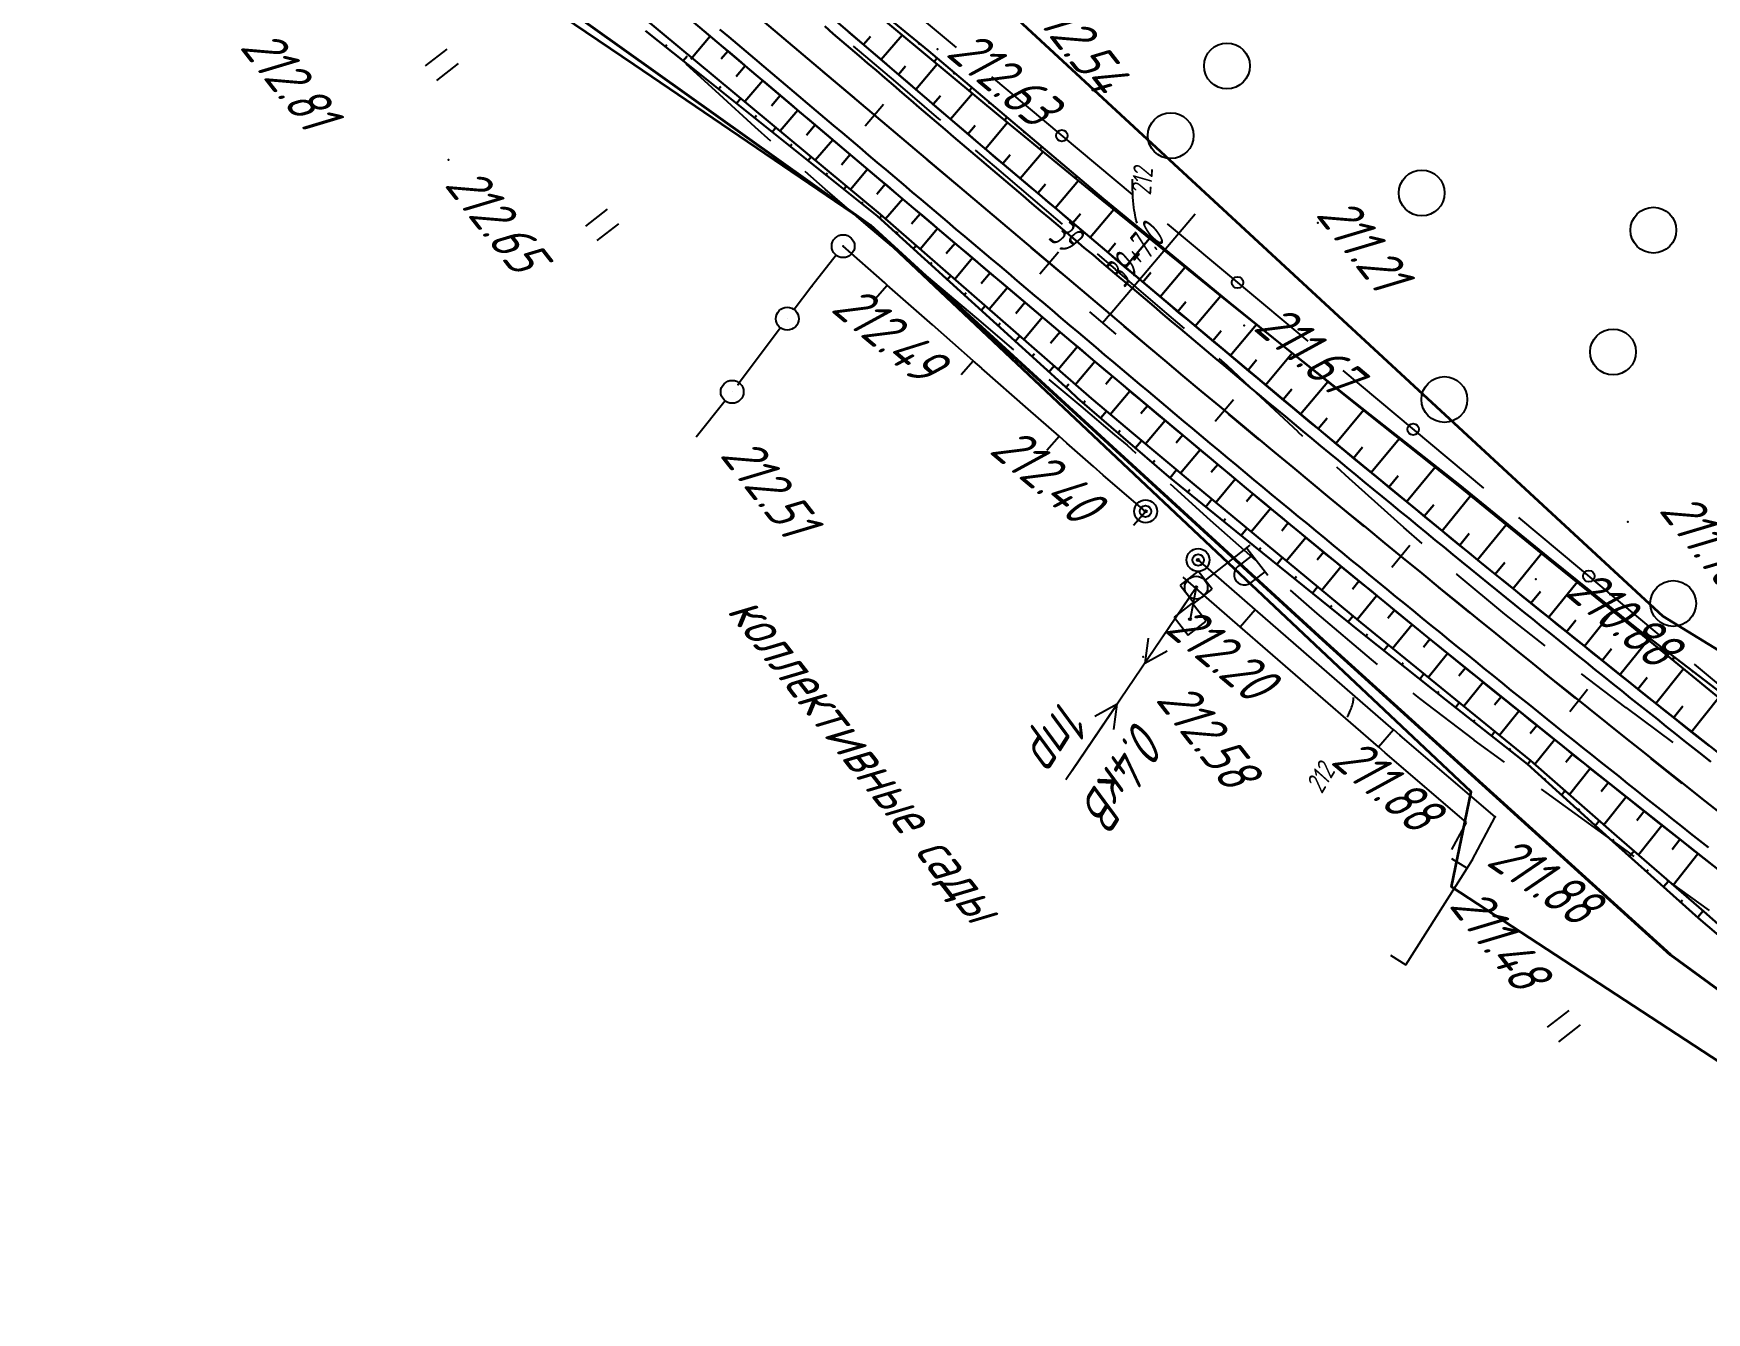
# Model space of a CAD drawing. Header units: millimetres. Extents: x -698 to 8131, y -704 to 4503.
# Drawn here: x 2695.7 to 2841.8, y 2721.9 to 2833.7 of the extents above; entities that cross this region are included whole.
import ezdxf

# ---------------------------------------------------------------- set-up
doc = ezdxf.new("R2010")
doc.units = ezdxf.units.MM
doc.linetypes.add('CONTI', pattern=[0])
doc.linetypes.add('STROT', pattern=[1.7, 0.5, -1.2])
for name, color, linetype, lineweight in [('10', 1, 'Continuous', 35), ('КОПИЯ_ОСЬ_13_ОТКОСЫ', 7, 'Continuous', 30), ('ОСЬ_ВЕРХ_ПОКРЫТИЯ_ГРАНИЦЫ_ПОЛОС', 7, 'Continuous', 30), ('ОСЬ_ВЕРХ_ПОКРЫТИЯ_ОСЬ', 1, 'Continuous', 30)]:
    doc.layers.add(name, color=color, linetype=linetype, lineweight=lineweight)
for name, color, linetype in [('_Ростелеком', 6, 'Continuous'), ('GOR_BDEFAULT', 212, 'CONTI'), ('NAD_MDEFAULT', 7, 'CONTI'), ('PI_OTDEFAULT', 172, 'CONTI'), ('PI_TTDEFAULT', 5, 'CONTI'), ('PLN_O', 7, 'CONTI'), ('SIT_LDEFAULT', 7, 'CONTI'), ('USLZNDEFAULT', 7, 'CONTI'), ('ZAPSKDEFAULT', 7, 'CONTI'), ('ОСЬ_ВЕРХ_ПОКРЫТИЯ_ПИКЕТЫ', 1, 'Continuous'), ('ОСЬ_ВЕРХ_ПОКРЫТИЯ_РАЗБИВКА_КРИВ', 1, 'Continuous'), ('разметка', 7, 'Continuous')]:
    doc.layers.add(name, color=color, linetype=linetype)
doc.styles.add('eskd', font='isocpeui.ttf', dxfattribs={"width": 1.2})
doc.styles.add('SHRFT', font='isocpeui.ttf', dxfattribs={"width": 3.5})
doc.styles.get("Standard").update_dxf_attribs({"font": 'isocpeui.ttf'})
doc.styles.add('STYLE1', font='isocpeui.ttf', dxfattribs={"width": 0.9})
doc.linetypes.add('кабель_связи_проект.', pattern='A,10,-1,["/",STYLE1,S=3,R=0,X=0,Y=-1.5],-4.1', length=15.1)

# ---------------------------------------------------------------- blocks, each defined once
blk = doc.blocks.new('BL_2011')
at = {"color": 0}
for p, q in [((0, 0), (0, 2.4)), ((1.6, 0), (1.6, 2.4))]:
    blk.add_line(p, q, dxfattribs=at)
blk = doc.blocks.new('BL_2004')
at = {"color": 0}
blk.add_circle((0, 0), 2, dxfattribs=at)
blk = doc.blocks.new('BL_27')
at = {"color": 0}
for p, q in [((1, 1), (-1, 1)), ((-1, 1), (-1, -1)), ((1, -1), (1, 1)), ((-1, -1), (1, -1))]:
    blk.add_line(p, q, dxfattribs=at)
blk.add_circle((0, 0), 0.1, dxfattribs=at)
blk = doc.blocks.new('BL_33')
at = {"color": 0}
for p, q in [((0, 1), (0, 6)), ((0, 5.6), (3, 5.6)), ((0.8, 5.6), (0.8, 4)), ((2.6, 5.6), (2.6, 4))]:
    blk.add_line(p, q, dxfattribs=at)
for radius in [1, 0]:
    blk.add_circle((0, 0), radius, dxfattribs=at)
blk.add_arc((1.7, 4), 0.9, 180, 0, dxfattribs=at)
blk = doc.blocks.new('BL_22')
at = {"color": 0}
for radius in [1, 0.5, 0.1]:
    blk.add_circle((0, 0), radius, dxfattribs=at)

msp = doc.modelspace()

# ---------------------------------------------------------------- linework, layer by layer
at = {"layer": '10'}
for points in [[(2141.8, 3408.07), (2216.55, 3392.8), (2263.27, 3383.66), (2327.33, 3370.89), (2327.94, 3376.59), (2354.99, 3366.48), (2380.91, 3351.07), (2408.59, 3327.21), (2444.31, 3286.75), (2473.71, 3241.11), (2495.67, 3193.46), (2512.75, 3149.97), (2512.75, 3149.97), (2597.5, 3024.69), (2712.63, 2889.22), (2781.31, 2835.2), (2837.99, 2782.75), (2867.96, 2764.36), (2948.25, 2701.49), (2981.85, 2680.24), (3061.58, 2646.56), (3212.79, 2609.87)], [(2871.69, 2724.98), (2819.53, 2759.09), (2821.27, 2767.4), (2798.56, 2788.82), (2790.31, 2796.6), (2768.77, 2816.91), (2748.16, 2830.92), (2738.74, 2837.33), (2710.97, 2860.58), (2700.54, 2872.25), (2645.98, 2933.87)]]:
    msp.add_lwpolyline(points, dxfattribs=at)
at = {"layer": '_Ростелеком', "linetype": 'кабель_связи_проект.', "lineweight": 40, "ltscale": 0.25}
msp.add_lwpolyline([(2688.57, 2886.45), (2711.71, 2861.19), (2739.29, 2837.98), (2768.77, 2816.91), (2808.29, 2780.67), (2838.67, 2753.15), (2871.28, 2729.33), (2883.11, 2723.71), (2900.32, 2710.92), (2935.88, 2685.07), (2963.05, 2667.33), (2963.05, 2667.33), (2974.75, 2660.25), (2989.85, 2653.56), (3003.67, 2648.32), (3019.84, 2642.18), (3065.79, 2626.56), (3149.95, 2601.57)], dxfattribs=at)
at = {"layer": 'GOR_BDEFAULT', "color": 212, "elevation": 212, "flags": 128}
for points in [[(2792.08, 2817.08), (2792.05, 2817.19), (2792.01, 2817.32), (2791.98, 2817.46), (2791.94, 2817.62), (2791.9, 2817.8), (2791.87, 2818), (2791.83, 2818.22), (2791.8, 2818.47), (2791.77, 2818.74), (2791.74, 2819.03), (2791.72, 2819.35), (2791.7, 2819.7), (2791.69, 2820.08), (2791.68, 2820.49), (2791.69, 2820.93)], [(2810.44, 2773.95), (2810.54, 2774.14), (2810.63, 2774.32), (2810.7, 2774.49), (2810.77, 2774.64), (2810.82, 2774.78), (2810.86, 2774.91), (2810.9, 2775.03), (2810.93, 2775.13), (2810.95, 2775.23), (2810.96, 2775.32), (2810.97, 2775.39), (2810.98, 2775.46), (2810.98, 2775.53), (2810.98, 2775.58), (2810.98, 2775.63)]]:
    msp.add_lwpolyline(points, dxfattribs=at)
at = {"layer": 'PI_TTDEFAULT', "color": 5}
for p in [(2774.65, 2832.28, 212.63), (2731.95, 2822.63, 212.65), (2807.88, 2817.12, 211.21), (2766.41, 2815.08, 212.49), (2763.67, 2811.6, 212.69), (2801.44, 2808.16, 211.67), (2757.24, 2803, 212.51), (2834.95, 2790.98, 211.18), (2826.91, 2785.97, 210.88), (2796.71, 2782.49, 212.33), (2792.6, 2779.2, 212.58), (2815.05, 2772.33, 211.88), (2823.36, 2765.21, 211.88), (2821.35, 2761.43, 211.48)]:
    msp.add_point(p, dxfattribs=at)
at = {"layer": 'PLN_O'}
for p, q in [((2764.02, 2842.7), (2776.29, 2832.44)), ((2779.37, 2829.87), (2791.64, 2819.61)), ((2794.71, 2817.04), (2806.98, 2806.78)), ((2810.05, 2804.21), (2822.32, 2793.95)), ((2825.39, 2791.38), (2837.66, 2781.12)), ((2840.73, 2778.55), (2852.81, 2768.45))]:
    msp.add_line(p, q, dxfattribs=at)
for centre in [(2785.51, 2824.74), (2800.85, 2811.91), (2816.19, 2799.08), (2831.53, 2786.25)]:
    msp.add_circle(centre, 0.5, dxfattribs=at)
at = {"layer": 'SIT_LDEFAULT', "color": 7}
for p, q in [((2767.84, 2832.11), (2767.31, 2832.56)), ((2771.01, 2829.43), (2767.84, 2832.12)), ((2752.67, 2831.01), (2755.58, 2828.36)), ((2774.78, 2826.22), (2771.01, 2829.43)), ((2755.58, 2828.36), (2758.7, 2825.51)), ((2774.94, 2826.08), (2774.78, 2826.22)), ((2758.7, 2825.51), (2760.07, 2824.28)), ((2779.64, 2822.07), (2777.98, 2823.48)), ((2763.06, 2821.62), (2764.81, 2820.08)), ((2784.99, 2817.51), (2779.64, 2822.07)), ((2764.8, 2820.07), (2768.4, 2816.97)), ((2785.58, 2817.01), (2784.99, 2817.51)), ((2768.4, 2816.97), (2770.63, 2815.08)), ((2765.79, 2814.29), (2763.67, 2811.6)), ((2770.05, 2811.87), (2766.41, 2815.08)), ((2790.21, 2813.06), (2788.63, 2814.41)), ((2794.69, 2809.21), (2790.21, 2813.05)), ((2763.67, 2811.6), (2762.13, 2809.54)), ((2769.2, 2810.48), (2770.26, 2811.68)), ((2770.26, 2811.68), (2770.05, 2811.87)), ((2774.22, 2808.2), (2770.26, 2811.68)), ((2773.67, 2812.49), (2778.05, 2808.78)), ((2778.05, 2808.78), (2781.3, 2806.03)), ((2796.22, 2807.9), (2794.69, 2809.21)), ((2760.93, 2807.94), (2757.34, 2803.14)), ((2777.77, 2805.07), (2774.22, 2808.2)), ((2776.71, 2803.87), (2777.77, 2805.07)), ((2778.52, 2804.41), (2777.77, 2805.07)), ((2782.56, 2800.85), (2778.52, 2804.4)), ((2799.95, 2804.64), (2799.26, 2805.28)), ((2802.47, 2802.28), (2799.95, 2804.64)), ((2784.36, 2803.44), (2787.16, 2801.09)), ((2756.1, 2801.57), (2753.58, 2798.4)), ((2787.16, 2801.09), (2790.1, 2798.61)), ((2806.16, 2798.85), (2802.47, 2802.28)), ((2785.27, 2798.47), (2782.56, 2800.85)), ((2784.21, 2797.27), (2785.27, 2798.47)), ((2785.94, 2797.88), (2785.27, 2798.47)), ((2790.1, 2798.61), (2791.21, 2797.68)), ((2806.57, 2798.46), (2806.15, 2798.84)), ((2788.26, 2795.84), (2785.94, 2797.88)), ((2791.21, 2797.68), (2791.98, 2796.98)), ((2789.12, 2795.08), (2788.26, 2795.84)), ((2810.6, 2794.79), (2809.52, 2795.77)), ((2792.82, 2791.91), (2789.12, 2795.08)), ((2794.96, 2794.3), (2798.46, 2791.15)), ((2815.37, 2790.5), (2810.6, 2794.79)), ((2791.78, 2790.69), (2792.82, 2791.91)), ((2798.46, 2791.15), (2802.42, 2787.64)), ((2816.97, 2789.09), (2815.37, 2790.5)), ((2802.39, 2783.33), (2797.41, 2787.66)), ((2820.04, 2786.4), (2819.98, 2786.46)), ((2824.2, 2782.92), (2820.04, 2786.4)), ((2797.24, 2785.25), (2785.86, 2768.45)), ((2801.08, 2781.82), (2796.1, 2786.15)), ((2797.24, 2785.28), (2796.71, 2782.49)), ((2805.44, 2785.02), (2807.79, 2782.97)), ((2796.68, 2784.42), (2792.75, 2778.63)), ((2801.08, 2781.82), (2802.39, 2783.33)), ((2814.47, 2772.83), (2802.39, 2783.33)), ((2807.79, 2782.97), (2812.53, 2778.97)), ((2827.73, 2780.15), (2824.2, 2782.92)), ((2793.05, 2780.84), (2792.75, 2778.63)), ((2813.16, 2771.32), (2801.08, 2781.82)), ((2792.75, 2778.63), (2794.7, 2779.72)), ((2812.53, 2778.97), (2813.06, 2778.54)), ((2834.8, 2774.75), (2830.9, 2777.71)), ((2786.42, 2769.28), (2790.35, 2775.07)), ((2790.35, 2775.07), (2788.4, 2773.98)), ((2790.05, 2772.86), (2790.35, 2775.07)), ((2816.17, 2776.01), (2816.73, 2775.56)), ((2816.73, 2775.56), (2821.5, 2771.94)), ((2838.89, 2771.7), (2834.8, 2774.76)), ((2813.15, 2771.33), (2814.46, 2772.84)), ((2815.05, 2772.33), (2814.46, 2772.84)), ((2823.35, 2765.21), (2815.05, 2772.33)), ((2821.49, 2771.93), (2824.14, 2769.99)), ((2813.74, 2770.81), (2813.15, 2771.33)), ((2820.84, 2764.73), (2813.74, 2770.81)), ((2827.37, 2767.63), (2827.77, 2767.34)), ((2827.77, 2767.34), (2834.84, 2762.21)), ((2819.58, 2762.37), (2820.84, 2764.73)), ((2821.35, 2761.43), (2823.36, 2765.21)), ((2819.55, 2761.58), (2820.9, 2760.73)), ((2834.84, 2762.21), (2835.47, 2761.76)), ((2815.55, 2752.28), (2820.9, 2760.73)), ((2820.9, 2760.73), (2821.35, 2761.43)), ((2838.72, 2759.43), (2842.05, 2757.04)), ((2814.2, 2753.14), (2815.55, 2752.28))]:
    msp.add_line(p, q, dxfattribs=at)
at = {"layer": 'SIT_LDEFAULT', "color": 7, "flags": 128}
for points in [[(2766.41, 2815.08), (2766.41, 2815.08)], [(2761.53, 2808.74), (2761.53, 2808.74)], [(2756.72, 2802.35), (2756.72, 2802.35)]]:
    msp.add_lwpolyline(points, dxfattribs=at)
at = {"layer": 'SIT_LDEFAULT', "color": 7}
for centre in [(2766.41, 2815.08), (2761.53, 2808.74), (2756.72, 2802.35)]:
    msp.add_circle(centre, 1, dxfattribs=at)
at = {"layer": 'КОПИЯ_ОСЬ_13_ОТКОСЫ'}
for p, q in [((2757.86, 2830.84), (2757.08, 2829.91)), ((2755.53, 2828.8), (2755.73, 2829.04)), ((2759.39, 2829.55), (2757.83, 2827.71)), ((2757.1, 2827.55), (2757.47, 2828.01)), ((2760.92, 2828.26), (2760.14, 2827.34)), ((2758.66, 2826.3), (2758.83, 2826.51)), ((2762.44, 2826.97), (2760.91, 2825.15)), ((2760.22, 2825.05), (2760.54, 2825.45)), ((2763.97, 2825.67), (2763.21, 2824.77)), ((2765.5, 2824.38), (2763.98, 2822.59)), ((2761.78, 2823.8), (2761.93, 2823.98)), ((2767.02, 2823.09), (2766.27, 2822.2)), ((2763.34, 2822.55), (2763.62, 2822.89)), ((2764.9, 2821.3), (2765.03, 2821.45)), ((2768.55, 2821.8), (2767.06, 2820.03)), ((2766.46, 2820.05), (2766.69, 2820.33)), ((2770.08, 2820.51), (2769.34, 2819.63)), ((2768.03, 2818.8), (2768.13, 2818.93)), ((2771.61, 2819.21), (2770.12, 2817.46)), ((2769.58, 2817.53), (2769.78, 2817.76)), ((2773.13, 2817.92), (2772.38, 2817.03)), ((2771.06, 2816.19), (2771.17, 2816.32)), ((2774.66, 2816.63), (2773.14, 2814.83)), ((2772.54, 2814.85), (2772.8, 2815.13)), ((2776.19, 2815.34), (2775.41, 2814.43)), ((2774.02, 2813.5), (2774.16, 2813.66)), ((2777.71, 2814.05), (2776.15, 2812.2)), ((2779.24, 2812.75), (2778.45, 2811.82)), ((2775.5, 2812.16), (2775.81, 2812.5)), ((2780.77, 2811.46), (2779.16, 2809.57)), ((2776.98, 2810.81), (2777.15, 2811)), ((2778.46, 2809.47), (2778.82, 2809.87)), ((2782.29, 2810.17), (2781.48, 2809.21)), ((2779.94, 2808.12), (2780.13, 2808.34)), ((2783.82, 2808.88), (2782.18, 2806.94)), ((2781.42, 2806.78), (2781.84, 2807.23)), ((2785.35, 2807.59), (2784.51, 2806.6)), ((2782.9, 2805.43), (2783.12, 2805.67)), ((2786.87, 2806.3), (2785.19, 2804.31)), ((2784.38, 2804.09), (2784.85, 2804.6)), ((2785.86, 2802.74), (2786.11, 2803.01))]:
    msp.add_line(p, q, dxfattribs=at)
for points in [[(2694.21, 2887.65), (2697.35, 2884.36), (2699.28, 2882.38), (2701.23, 2880.41), (2703.24, 2878.43), (2705.25, 2876.47), (2707.29, 2874.53), (2710.74, 2871.31), (2713.04, 2869.21), (2715.35, 2867.12), (2716.86, 2865.78), (2718.74, 2864.12), (2720.76, 2862.35), (2722.54, 2860.81), (2725.2, 2858.52), (2728.64, 2855.58), (2738.31, 2847.39), (2756.34, 2832.13)], [(2736.72, 2859.69), (2778.21, 2824.1), (2794.26, 2810.53), (2808.32, 2798.77), (2822.48, 2787.13), (2836.75, 2775.63), (2851.13, 2764.25)], [(2758.24, 2844.63), (2773.6, 2831.82), (2780.14, 2826.39), (2789.04, 2819.11), (2796.44, 2813.11), (2800.13, 2810.14), (2804.57, 2806.57)], [(2758.24, 2844.63), (2773.6, 2831.82), (2780.14, 2826.39), (2789.04, 2819.11), (2796.44, 2813.11), (2804.57, 2806.57), (2812.35, 2800.34), (2820.15, 2794.14), (2827.87, 2787.84), (2835.62, 2781.59), (2843.33, 2775.28)], [(2758.4, 2844.81), (2773.87, 2832.14), (2789.14, 2819.22), (2796.49, 2813.18), (2800.16, 2810.17), (2804.57, 2806.57)], [(2740.83, 2841.86), (2769.64, 2817.88), (2788.1, 2801.76), (2791.76, 2798.68), (2796.89, 2794.39), (2811.61, 2782.2), (2826.43, 2770.15), (2833.99, 2763.53), (2841.58, 2756.95), (2849.11, 2750.28)], [(2749.16, 2833.9), (2753.97, 2830.05)], [(2754.81, 2833.42), (2753.11, 2831.41)], [(2768.2, 2832.69), (2768.8, 2833.39)], [(2769.72, 2831.39), (2771.56, 2833.53)], [(2750.86, 2832.5), (2751, 2832.67)], [(2752.41, 2831.24), (2752.78, 2831.69)], [(2756.34, 2832.13), (2755.77, 2831.46)], [(2756.34, 2832.13), (2788.4, 2805)], [(2773.07, 2832.8), (2772.99, 2832.7)], [(2771.24, 2830.09), (2771.85, 2830.8)], [(2772.75, 2828.78), (2774.63, 2830.97)], [(2774.61, 2831.52), (2774.35, 2831.21)], [(2776.14, 2830.23), (2776.05, 2830.12)], [(2753.97, 2830.05), (2769.4, 2817.69), (2786.14, 2802.49)], [(2777.66, 2828.93), (2777.42, 2828.65)], [(2774.27, 2827.48), (2774.9, 2828.21)], [(2775.79, 2826.18), (2777.71, 2828.41)], [(2779.19, 2827.64), (2779.11, 2827.55)], [(2778.83, 2823.58), (2780.77, 2825.88)], [(2780.72, 2826.35), (2780.5, 2826.1)], [(2777.31, 2824.88), (2777.95, 2825.62)], [(2782.24, 2825.06), (2782.17, 2824.97)], [(2780.36, 2822.29), (2781, 2823.05)], [(2781.88, 2821), (2783.87, 2823.34)], [(2783.77, 2823.77), (2783.6, 2823.56)], [(2785.3, 2822.48), (2785.24, 2822.41)], [(2783.41, 2819.7), (2784.07, 2820.49)], [(2784.94, 2818.41), (2786.96, 2820.81)], [(2786.82, 2821.18), (2786.69, 2821.03)], [(2788.35, 2819.89), (2788.31, 2819.84)], [(2789.89, 2818.61), (2789.79, 2818.5)], [(2786.46, 2817.12), (2787.14, 2817.92)], [(2787.99, 2815.83), (2790.06, 2818.28)], [(2791.43, 2817.34), (2791.4, 2817.3)], [(2791.04, 2813.24), (2793.17, 2815.76)], [(2792.98, 2816.07), (2792.9, 2815.98)], [(2789.52, 2814.54), (2790.21, 2815.35)], [(2794.52, 2814.8), (2794.5, 2814.77)], [(2792.57, 2811.95), (2793.28, 2812.79)], [(2794.1, 2810.66), (2796.28, 2813.24)], [(2796.06, 2813.53), (2796.01, 2813.46)], [(2797.61, 2812.26), (2797.59, 2812.24)], [(2795.63, 2809.37), (2796.35, 2810.23)], [(2797.16, 2808.08), (2799.39, 2810.74)], [(2799.16, 2810.99), (2799.12, 2810.95)], [(2800.71, 2809.72), (2800.69, 2809.71)], [(2802.26, 2808.46), (2802.24, 2808.44)], [(2798.69, 2806.8), (2799.43, 2807.68)], [(2800.22, 2805.51), (2802.5, 2808.24)], [(2803.81, 2807.2), (2803.8, 2807.19)], [(2803.29, 2802.95), (2805.61, 2805.73)], [(2804.57, 2806.57), (2812.35, 2800.34), (2820.15, 2794.14), (2827.87, 2787.84), (2835.62, 2781.59), (2843.33, 2775.28)], [(2804.57, 2806.57), (2812.39, 2800.39), (2820.23, 2794.24), (2827.95, 2787.94), (2835.7, 2781.69), (2843.61, 2775.63)], [(2788.4, 2805), (2786.68, 2802.97)], [(2788.4, 2805), (2789.1, 2804.41), (2803.21, 2792.61), (2817.43, 2780.93), (2831.76, 2769.38), (2846.19, 2757.95), (2860.72, 2746.66), (2875.35, 2735.5), (2890.08, 2724.46), (2910.75, 2709.17), (2916.81, 2704.72), (2921.27, 2701.47), (2924.93, 2698.83), (2928.2, 2696.49), (2931.07, 2694.46), (2934.57, 2692.01), (2938.09, 2689.58), (2943.51, 2685.9), (2944.42, 2685.3)], [(2801.76, 2804.23), (2802.51, 2805.14)], [(2807.71, 2804.08), (2807.69, 2804.06)], [(2786.14, 2802.49), (2786.89, 2801.81), (2786.89, 2801.81), (2794.86, 2794.94), (2802.27, 2788.9), (2809.7, 2782.9), (2811.94, 2781.1), (2819.04, 2775.45), (2826.17, 2769.82), (2833.63, 2763.07), (2841.12, 2756.36), (2848.76, 2749.83), (2856.43, 2743.33), (2864.25, 2737.02), (2872.1, 2730.74)], [(2789.93, 2803.71), (2789.35, 2803.03)], [(2804.83, 2801.67), (2805.6, 2802.6)], [(2806.36, 2800.39), (2808.73, 2803.23)], [(2809.27, 2802.84), (2809.27, 2802.84)], [(2787.39, 2801.37), (2787.55, 2801.56)], [(2791.46, 2802.42), (2789.74, 2800.38)], [(2792.99, 2801.14), (2792.42, 2800.46)], [(2810.84, 2801.6), (2810.81, 2801.56)], [(2788.91, 2800.07), (2789.42, 2800.66)], [(2794.52, 2799.85), (2792.81, 2797.81)], [(2807.9, 2799.11), (2808.69, 2800.06)], [(2809.44, 2797.83), (2811.85, 2800.74)], [(2812.41, 2800.36), (2812.4, 2800.35)], [(2790.42, 2798.76), (2790.59, 2798.96)], [(2791.94, 2797.45), (2792.48, 2798.08)], [(2796.05, 2798.57), (2795.48, 2797.89)], [(2812.53, 2795.29), (2814.97, 2798.25)], [(2813.99, 2799.13), (2813.94, 2799.07)], [(2797.59, 2797.29), (2795.88, 2795.24)], [(2810.98, 2796.56), (2811.78, 2797.53)], [(2815.56, 2797.89), (2815.54, 2797.87)], [(2817.13, 2796.66), (2817.07, 2796.58)], [(2793.45, 2796.15), (2793.63, 2796.36)], [(2794.97, 2794.84), (2795.53, 2795.53)], [(2799.12, 2796), (2798.55, 2795.32)], [(2815.62, 2792.75), (2818.1, 2795.77)], [(2818.71, 2795.42), (2818.69, 2795.4)], [(2796.52, 2793.58), (2796.7, 2793.81)], [(2800.66, 2794.73), (2798.95, 2792.67)], [(2814.07, 2794.02), (2814.88, 2795)], [(2820.28, 2794.19), (2820.2, 2794.1)], [(2798.07, 2792.31), (2798.6, 2792.96)], [(2802.2, 2793.45), (2801.63, 2792.76)], [(2817.16, 2791.48), (2817.99, 2792.49)], [(2818.71, 2790.21), (2821.21, 2793.27)], [(2821.83, 2792.93), (2821.8, 2792.89)], [(2799.62, 2791.05), (2799.79, 2791.27)], [(2803.74, 2792.17), (2802.03, 2790.11)], [(2805.28, 2790.9), (2804.71, 2790.21)], [(2823.38, 2791.66), (2823.3, 2791.56)], [(2801.17, 2789.79), (2801.67, 2790.4)], [(2806.82, 2789.62), (2805.11, 2787.55)], [(2820.26, 2788.95), (2821.09, 2789.97)], [(2821.81, 2787.68), (2824.3, 2790.74)], [(2824.93, 2790.4), (2824.9, 2790.36)], [(2802.72, 2788.53), (2802.89, 2788.73)], [(2804.28, 2787.27), (2804.75, 2787.85)], [(2808.37, 2788.35), (2807.8, 2787.66)], [(2824.91, 2785.16), (2827.4, 2788.22)], [(2826.48, 2789.14), (2826.4, 2789.04)], [(2828.03, 2787.87), (2828.01, 2787.84)], [(2809.91, 2787.08), (2808.2, 2785)], [(2823.36, 2786.42), (2824.19, 2787.44)], [(2829.59, 2786.62), (2829.51, 2786.52)], [(2805.83, 2786.01), (2805.99, 2786.21)], [(2807.39, 2784.76), (2807.83, 2785.31)], [(2811.46, 2785.81), (2810.89, 2785.12)], [(2826.47, 2783.9), (2827.3, 2784.92)], [(2828.02, 2782.64), (2830.5, 2785.71)], [(2831.14, 2785.36), (2831.12, 2785.32)], [(2808.95, 2783.5), (2809.09, 2783.69)], [(2813, 2784.54), (2811.29, 2782.45)], [(2832.7, 2784.1), (2832.62, 2784)], [(2810.51, 2782.25), (2810.92, 2782.76)], [(2814.55, 2783.28), (2813.98, 2782.58)], [(2816.1, 2782.01), (2814.39, 2779.92)], [(2829.58, 2781.39), (2830.4, 2782.41)], [(2831.14, 2780.13), (2833.61, 2783.2)], [(2834.26, 2782.85), (2834.23, 2782.81)], [(2812.07, 2781), (2812.2, 2781.17)], [(2817.65, 2780.75), (2817.08, 2780.05)], [(2834.25, 2777.63), (2836.71, 2780.69)], [(2835.82, 2781.6), (2835.73, 2781.49)], [(2813.63, 2779.75), (2814.01, 2780.23)], [(2819.2, 2779.49), (2817.5, 2777.38)], [(2832.69, 2778.88), (2833.52, 2779.9)], [(2837.4, 2780.38), (2837.38, 2780.34)], [(2838.99, 2779.16), (2838.83, 2778.95)], [(2815.19, 2778.51), (2815.32, 2778.66)], [(2816.76, 2777.26), (2817.11, 2777.7)], [(2820.76, 2778.23), (2820.19, 2777.53)], [(2837.38, 2775.13), (2839.8, 2778.16)], [(2840.58, 2777.94), (2840.52, 2777.88)], [(2818.32, 2776.02), (2818.44, 2776.16)], [(2822.31, 2776.97), (2820.6, 2774.86)], [(2835.82, 2776.38), (2836.63, 2777.4)], [(2819.89, 2774.77), (2820.21, 2775.18)], [(2823.87, 2775.71), (2823.3, 2775.01)], [(2838.94, 2773.88), (2839.75, 2774.89)], [(2840.51, 2772.63), (2842.89, 2775.64)], [(2821.46, 2773.53), (2821.57, 2773.67)], [(2825.43, 2774.46), (2823.72, 2772.34)], [(2823.03, 2772.29), (2823.32, 2772.66)], [(2826.98, 2773.2), (2826.41, 2772.5)], [(2828.54, 2771.95), (2826.82, 2769.81)], [(2824.6, 2771.06), (2824.7, 2771.18)], [(2830.1, 2770.7), (2829.53, 2769.99)], [(2826.17, 2769.82), (2826.46, 2770.13)], [(2831.66, 2769.45), (2829.83, 2767.16)], [(2827.65, 2768.48), (2827.75, 2768.58)], [(2829.14, 2767.13), (2829.46, 2767.49)], [(2833.23, 2768.2), (2832.62, 2767.44)], [(2834.79, 2766.96), (2832.85, 2764.52)], [(2830.62, 2765.79), (2830.73, 2765.91)], [(2832.1, 2764.45), (2832.47, 2764.86)], [(2836.36, 2765.71), (2835.71, 2764.9)], [(2837.92, 2764.47), (2835.88, 2761.89)], [(2833.59, 2763.11), (2833.71, 2763.25)], [(2839.49, 2763.23), (2838.81, 2762.37)], [(2835.08, 2761.77), (2835.48, 2762.23)], [(2841.06, 2761.99), (2838.91, 2759.26)], [(2836.57, 2760.44), (2836.7, 2760.59)], [(2838.05, 2759.1), (2838.5, 2759.61)], [(2839.55, 2757.77), (2839.7, 2757.94)], [(2841.04, 2756.44), (2841.53, 2756.99)]]:
    msp.add_lwpolyline(points, dxfattribs=at)
at = {"layer": 'ОСЬ_ВЕРХ_ПОКРЫТИЯ_ГРАНИЦЫ_ПОЛОС', "linetype": 'Continuous', "lineweight": 30}
for points in [[(2842.15, 2761.13), (2841.36, 2761.75), (2840.58, 2762.37), (2839.79, 2762.99), (2839.01, 2763.61), (2838.22, 2764.23), (2837.44, 2764.85), (2836.65, 2765.48), (2835.87, 2766.1), (2835.08, 2766.72), (2834.3, 2767.35), (2833.52, 2767.97), (2832.73, 2768.6), (2831.95, 2769.22), (2831.17, 2769.85), (2830.38, 2770.47), (2829.6, 2771.1), (2828.82, 2771.73), (2828.04, 2772.35), (2827.26, 2772.98), (2826.48, 2773.61), (2825.7, 2774.24), (2824.92, 2774.87), (2824.14, 2775.5), (2823.36, 2776.12), (2822.58, 2776.75), (2821.8, 2777.38), (2821.02, 2778.01), (2820.24, 2778.65), (2819.46, 2779.28), (2818.69, 2779.91), (2817.91, 2780.54), (2817.13, 2781.17), (2816.35, 2781.81), (2815.58, 2782.44), (2814.8, 2783.07), (2814.03, 2783.71), (2813.25, 2784.34), (2812.48, 2784.98), (2811.7, 2785.61), (2810.93, 2786.25), (2810.15, 2786.88), (2809.38, 2787.52), (2808.6, 2788.15), (2807.83, 2788.79), (2807.06, 2789.43), (2806.28, 2790.07), (2805.51, 2790.7), (2804.74, 2791.34), (2803.97, 2791.98), (2803.2, 2792.62), (2802.42, 2793.26), (2801.65, 2793.9), (2800.88, 2794.54), (2800.11, 2795.18), (2799.34, 2795.82), (2798.57, 2796.46), (2797.8, 2797.1), (2797.04, 2797.75), (2796.27, 2798.39), (2795.5, 2799.03), (2794.73, 2799.68), (2793.96, 2800.32), (2793.19, 2800.96), (2792.43, 2801.61), (2791.66, 2802.25), (2790.89, 2802.9), (2790.13, 2803.54), (2789.36, 2804.19), (2788.6, 2804.84), (2787.83, 2805.48), (2787.07, 2806.13), (2786.3, 2806.78), (2785.54, 2807.42), (2784.78, 2808.07), (2784.01, 2808.71), (2783.25, 2809.36), (2782.49, 2810), (2781.72, 2810.65), (2780.96, 2811.3), (2780.2, 2811.94), (2779.43, 2812.59), (2778.67, 2813.23), (2777.91, 2813.88), (2777.14, 2814.53), (2776.38, 2815.17), (2775.62, 2815.82), (2774.85, 2816.46), (2774.09, 2817.11), (2773.33, 2817.76), (2772.56, 2818.4), (2771.8, 2819.05), (2771.04, 2819.69), (2770.27, 2820.34), (2769.51, 2820.99), (2768.75, 2821.63), (2767.98, 2822.28), (2767.22, 2822.92), (2766.46, 2823.57), (2765.69, 2824.22), (2764.93, 2824.86), (2764.17, 2825.51), (2763.4, 2826.15), (2762.64, 2826.8), (2761.88, 2827.45), (2761.11, 2828.09), (2760.35, 2828.74), (2759.59, 2829.38), (2758.82, 2830.03), (2758.06, 2830.67), (2757.3, 2831.32), (2756.53, 2831.97), (2755.77, 2832.61), (2755.01, 2833.26), (2754.24, 2833.9)], [(2841.98, 2762.53), (2841.2, 2763.15), (2840.41, 2763.77), (2839.63, 2764.39), (2838.84, 2765.02), (2838.06, 2765.64), (2837.27, 2766.26), (2836.49, 2766.88), (2835.7, 2767.51), (2834.92, 2768.13), (2834.14, 2768.76), (2833.36, 2769.38), (2832.57, 2770), (2831.79, 2770.63), (2831.01, 2771.26), (2830.23, 2771.88), (2829.45, 2772.51), (2828.66, 2773.13), (2827.88, 2773.76), (2827.1, 2774.39), (2826.32, 2775.02), (2825.54, 2775.65), (2824.76, 2776.27), (2823.98, 2776.9), (2823.21, 2777.53), (2822.43, 2778.16), (2821.65, 2778.79), (2820.87, 2779.42), (2820.09, 2780.05), (2819.32, 2780.68), (2818.54, 2781.32), (2817.76, 2781.95), (2816.99, 2782.58), (2816.21, 2783.21), (2815.43, 2783.85), (2814.66, 2784.48), (2813.88, 2785.11), (2813.11, 2785.75), (2812.33, 2786.38), (2811.56, 2787.02), (2810.79, 2787.65), (2810.01, 2788.29), (2809.24, 2788.93), (2808.47, 2789.56), (2807.69, 2790.2), (2806.92, 2790.84), (2806.15, 2791.47), (2805.38, 2792.11), (2804.61, 2792.75), (2803.83, 2793.39), (2803.06, 2794.03), (2802.29, 2794.67), (2801.52, 2795.31), (2800.75, 2795.95), (2799.98, 2796.59), (2799.21, 2797.23), (2798.44, 2797.87), (2797.68, 2798.51), (2796.91, 2799.16), (2796.14, 2799.8), (2795.37, 2800.44), (2794.6, 2801.09), (2793.84, 2801.73), (2793.07, 2802.37), (2792.3, 2803.02), (2791.54, 2803.66), (2790.77, 2804.31), (2790.01, 2804.95), (2789.24, 2805.6), (2788.48, 2806.25), (2787.71, 2806.89), (2786.95, 2807.54), (2786.19, 2808.18), (2785.42, 2808.83), (2784.66, 2809.48), (2783.9, 2810.12), (2783.13, 2810.77), (2782.37, 2811.41), (2781.61, 2812.06), (2780.84, 2812.71), (2780.08, 2813.35), (2779.32, 2814), (2778.55, 2814.64), (2777.79, 2815.29), (2777.03, 2815.94), (2776.26, 2816.58), (2775.5, 2817.23), (2774.74, 2817.87), (2773.97, 2818.52), (2773.21, 2819.17), (2772.45, 2819.81), (2771.68, 2820.46), (2770.92, 2821.1), (2770.16, 2821.75), (2769.39, 2822.4), (2768.63, 2823.04), (2767.87, 2823.69), (2767.1, 2824.33), (2766.34, 2824.98), (2765.58, 2825.62), (2764.81, 2826.27), (2764.05, 2826.92), (2763.29, 2827.56), (2762.52, 2828.21), (2761.76, 2828.85), (2761, 2829.5), (2760.23, 2830.15), (2759.47, 2830.79), (2758.71, 2831.44), (2757.94, 2832.08), (2757.18, 2832.73), (2756.42, 2833.38), (2755.65, 2834.02)]]:
    msp.add_lwpolyline(points, dxfattribs=at)
at = {"layer": 'ОСЬ_ВЕРХ_ПОКРЫТИЯ_ГРАНИЦЫ_ПОЛОС', "linetype": 'Continuous'}
for points in [[(2842.2, 2770.01), (2841.42, 2770.63), (2840.64, 2771.25), (2839.86, 2771.87), (2839.08, 2772.49), (2838.3, 2773.11), (2837.52, 2773.74), (2836.74, 2774.36), (2835.96, 2774.98), (2835.18, 2775.6), (2834.4, 2776.23), (2833.62, 2776.85), (2832.84, 2777.47), (2832.07, 2778.1), (2831.29, 2778.72), (2830.51, 2779.35), (2829.73, 2779.97), (2828.96, 2780.6), (2828.18, 2781.23), (2827.41, 2781.85), (2826.63, 2782.48), (2825.86, 2783.11), (2825.08, 2783.73), (2824.31, 2784.36), (2823.53, 2784.99), (2822.76, 2785.62), (2821.98, 2786.25), (2821.21, 2786.88), (2820.44, 2787.51), (2819.66, 2788.14), (2818.89, 2788.77), (2818.12, 2789.4), (2817.35, 2790.03), (2816.58, 2790.66), (2815.8, 2791.3), (2815.03, 2791.93), (2814.26, 2792.56), (2813.49, 2793.2), (2812.72, 2793.83), (2811.95, 2794.46), (2811.18, 2795.1), (2810.41, 2795.73), (2809.65, 2796.37), (2808.88, 2797), (2808.11, 2797.64), (2807.34, 2798.28), (2806.57, 2798.91), (2805.81, 2799.55), (2805.04, 2800.19), (2804.27, 2800.83), (2803.51, 2801.46), (2802.74, 2802.1), (2801.97, 2802.74), (2801.21, 2803.38), (2800.44, 2804.02), (2799.68, 2804.66), (2798.91, 2805.3), (2798.15, 2805.94), (2797.39, 2806.58), (2796.62, 2807.23), (2795.86, 2807.87), (2795.1, 2808.51), (2794.33, 2809.15), (2793.57, 2809.8), (2792.81, 2810.44), (2792.05, 2811.08), (2791.29, 2811.73), (2790.52, 2812.37), (2789.76, 2813.02), (2789, 2813.66), (2788.24, 2814.31), (2787.47, 2814.95), (2786.71, 2815.6), (2785.95, 2816.24), (2785.19, 2816.89), (2784.43, 2817.53), (2783.66, 2818.18), (2782.9, 2818.82), (2782.14, 2819.47), (2781.38, 2820.12), (2780.61, 2820.76), (2779.85, 2821.41), (2779.09, 2822.05), (2778.33, 2822.7), (2777.56, 2823.34), (2776.81, 2823.98), (2776.06, 2824.63), (2775.31, 2825.27), (2774.56, 2825.92), (2773.81, 2826.56), (2773.06, 2827.2), (2772.31, 2827.85), (2771.56, 2828.49), (2770.81, 2829.14), (2770.06, 2829.78), (2769.31, 2830.42), (2768.55, 2831.07), (2767.8, 2831.71), (2767.05, 2832.36), (2766.3, 2833), (2765.55, 2833.64), (2764.8, 2834.29)], [(2766.95, 2833.76), (2767.7, 2833.12), (2768.45, 2832.48), (2769.2, 2831.83), (2769.95, 2831.19), (2770.7, 2830.54), (2771.45, 2829.9), (2772.2, 2829.26), (2772.95, 2828.61), (2773.7, 2827.97), (2774.46, 2827.32), (2775.21, 2826.68), (2775.96, 2826.04), (2776.71, 2825.39), (2777.46, 2824.75), (2778.21, 2824.1), (2778.97, 2823.46), (2779.73, 2822.81), (2780.5, 2822.17), (2781.26, 2821.52), (2782.02, 2820.88), (2782.78, 2820.23), (2783.55, 2819.59), (2784.31, 2818.94), (2785.07, 2818.3), (2785.83, 2817.65), (2786.6, 2817.01), (2787.36, 2816.36), (2788.12, 2815.72), (2788.88, 2815.07), (2789.65, 2814.43), (2790.41, 2813.78), (2791.17, 2813.14), (2791.93, 2812.49), (2792.69, 2811.85), (2793.46, 2811.2), (2794.22, 2810.56), (2794.98, 2809.92), (2795.74, 2809.27), (2796.5, 2808.63), (2797.27, 2807.99), (2798.03, 2807.35), (2798.79, 2806.71), (2799.56, 2806.07), (2800.32, 2805.43), (2801.09, 2804.79), (2801.85, 2804.15), (2802.62, 2803.51), (2803.38, 2802.87), (2804.15, 2802.23), (2804.91, 2801.59), (2805.68, 2800.96), (2806.45, 2800.32), (2807.21, 2799.68), (2807.98, 2799.05), (2808.75, 2798.41), (2809.51, 2797.77), (2810.28, 2797.14), (2811.05, 2796.5), (2811.82, 2795.87), (2812.59, 2795.24), (2813.36, 2794.6), (2814.13, 2793.97), (2814.9, 2793.33), (2815.67, 2792.7), (2816.44, 2792.07), (2817.21, 2791.44), (2817.98, 2790.81), (2818.75, 2790.18), (2819.52, 2789.54), (2820.3, 2788.91), (2821.07, 2788.28), (2821.84, 2787.65), (2822.61, 2787.02), (2823.39, 2786.4), (2824.16, 2785.77), (2824.94, 2785.14), (2825.71, 2784.51), (2826.48, 2783.88), (2827.26, 2783.26), (2828.03, 2782.63), (2828.81, 2782), (2829.59, 2781.38), (2830.36, 2780.75), (2831.14, 2780.13), (2831.92, 2779.5), (2832.69, 2778.88), (2833.47, 2778.25), (2834.25, 2777.63), (2835.03, 2777.01), (2835.8, 2776.38), (2836.58, 2775.76), (2837.36, 2775.14), (2838.14, 2774.52), (2838.92, 2773.9), (2839.7, 2773.27), (2840.48, 2772.65), (2841.26, 2772.03), (2842.04, 2771.41)]]:
    msp.add_lwpolyline(points, dxfattribs=at)
at = {"layer": 'ОСЬ_ВЕРХ_ПОКРЫТИЯ_ОСЬ'}
msp.add_lwpolyline([(2737.42, 2853.38), (2789.72, 2809.13), (2789.72, 2809.13, 0.016253), (2894.17, 2726.41)], format="xyb", dxfattribs=at)
at = {"layer": 'ОСЬ_ВЕРХ_ПОКРЫТИЯ_ПИКЕТЫ'}
for p, q in [((2768.33, 2825.59), (2769.94, 2827.5)), ((2783.6, 2812.67), (2785.21, 2814.58)), ((2783.6, 2812.67), (2785.21, 2814.58)), ((2798.9, 2799.78), (2800.5, 2801.69)), ((2814.32, 2787.02), (2815.9, 2788.95)), ((2829.86, 2774.42), (2831.43, 2776.37))]:
    msp.add_line(p, q, dxfattribs=at)
at = {"layer": 'ОСЬ_ВЕРХ_ПОКРЫТИЯ_РАЗБИВКА_КРИВ'}
for p, q in [((2789.72, 2809.13), (2797.15, 2817.9)), ((2787.93, 2809.33), (2790.22, 2807.39)), ((2789.72, 2809.13), (2789.07, 2808.36))]:
    msp.add_line(p, q, dxfattribs=at)
at = {"layer": 'разметка', "linetype": 'STROT', "lineweight": 30, "ltscale": 7}
msp.add_lwpolyline([(2531.62, 3096.83), (2551.97, 3067.02, 0.00543), (2568.11, 3044.31, 0.01189), (2568.11, 3044.31, 0.000612), (2568.11, 3044.31, 0.019467), (2623.53, 2974.61, 0.000292), (2623.53, 2974.61), (2623.53, 2974.61), (2676.45, 2913.52, 0.016638), (2703.37, 2883.94, 0.021736), (2737.42, 2853.38), (2790.96, 2808.07, 0.01625), (2892.85, 2727.39), (2904.69, 2718.62, 0.037498), (2979.53, 2668.8, 0.010492), (2990.78, 2663.14, 0.037499), (3075.38, 2632.71), (3091.26, 2627.88), (3091.26, 2627.88, 0.001669), (3126.49, 2617.21), (3126.49, 2617.21)], format="xyb", dxfattribs=at)

# ---------------------------------------------------------------- block references
at = {"layer": 'USLZNDEFAULT', "color": 7, "rotation": 307.9999999999999}
for name, p in [('BL_22', (2792.82, 2791.91)), ('BL_33', (2797.24, 2785.25)), ('BL_22', (2797.41, 2787.66)), ('BL_27', (2797.24, 2785.28)), ('BL_27', (2796.71, 2782.49))]:
    msp.add_blockref(name, p, dxfattribs=at)
at = {"layer": 'ZAPSKDEFAULT', "color": 7, "rotation": 307.9999999999999}
for name, p in [('BL_2004', (2799.93, 2830.83)), ('BL_2011', (2729.93, 2830.83)), ('BL_2004', (2795.02, 2824.74)), ('BL_2004', (2816.94, 2819.73)), ('BL_2004', (2837.17, 2816.48)), ('BL_2011', (2743.93, 2816.83)), ('BL_2004', (2833.65, 2805.84)), ('BL_2004', (2818.92, 2801.68)), ('BL_2004', (2838.9, 2783.86)), ('BL_2011', (2827.93, 2746.83))]:
    msp.add_blockref(name, p, dxfattribs=at)

# ---------------------------------------------------------------- texts
at = {"layer": 'GOR_BDEFAULT', "color": 212, "style": 'SHRFT', "width": 0.75}
for rotation, p in [(85.4002, (2793.29, 2819.48, 212)), (59.2709, (2808.21, 2767.15, 212))]:
    msp.add_text('212', height=1.722, rotation=rotation, dxfattribs=at).set_placement(p)
at = {"layer": 'NAD_MDEFAULT', "color": 7, "style": 'eskd', "oblique": 10, "width": 0.8}
for s, rotation, p in [('коллективные сады', 308, (2756.19, 2783.18)), ('1пр', 237.7334, (2785.56, 2775.77)), ('0.4кВ', 237.7334, (2792.1, 2774))]:
    msp.add_text(s, height=3.5, rotation=rotation, dxfattribs=at).set_placement(p)
at = {"layer": 'PI_OTDEFAULT', "color": 172, "style": 'eskd', "oblique": 10, "width": 0.8}
for s, rotation, p in [('212.54', 308, (2782.24, 2836.15)), ('212.81', 308, (2713.64, 2832.46)), ('212.63', 320, (2775.28, 2831.79)), ('212.65', 308, (2731.51, 2820.43)), ('211.21', 308, (2807.61, 2817.83)), ('212.49', 320, (2765.23, 2809.47)), ('211.67', 320, (2802.12, 2807.84)), ('212.40', 320, (2779.06, 2797.09)), ('212.51', 308, (2755.57, 2796.81)), ('211.18', 308, (2837.58, 2791.99)), ('210.88', 320, (2829.34, 2784.68)), ('212.20', 320, (2794.37, 2781.46)), ('212.58', 308, (2793.62, 2775.44)), ('211.88', 320, (2808.88, 2769.94)), ('211.88', 325.6141, (2822.46, 2761.09)), ('211.48', 308, (2819.25, 2757.46))]:
    msp.add_text(s, height=3.5, rotation=rotation, dxfattribs=at).set_placement(p)
at = {"layer": 'ОСЬ_ВЕРХ_ПОКРЫТИЯ_ПИКЕТЫ', "width": 0.6}
msp.add_text('39', height=2.5, rotation=319.7619, dxfattribs=at).set_placement((2784.23, 2815.74))
at = {"layer": 'ОСЬ_ВЕРХ_ПОКРЫТИЯ_РАЗБИВКА_КРИВ', "width": 0.6}
msp.add_text('39+7.0', height=2.5, rotation=49.7619, dxfattribs=at).set_placement((2790.95, 2811.36))

doc.saveas('drawing.dxf')
